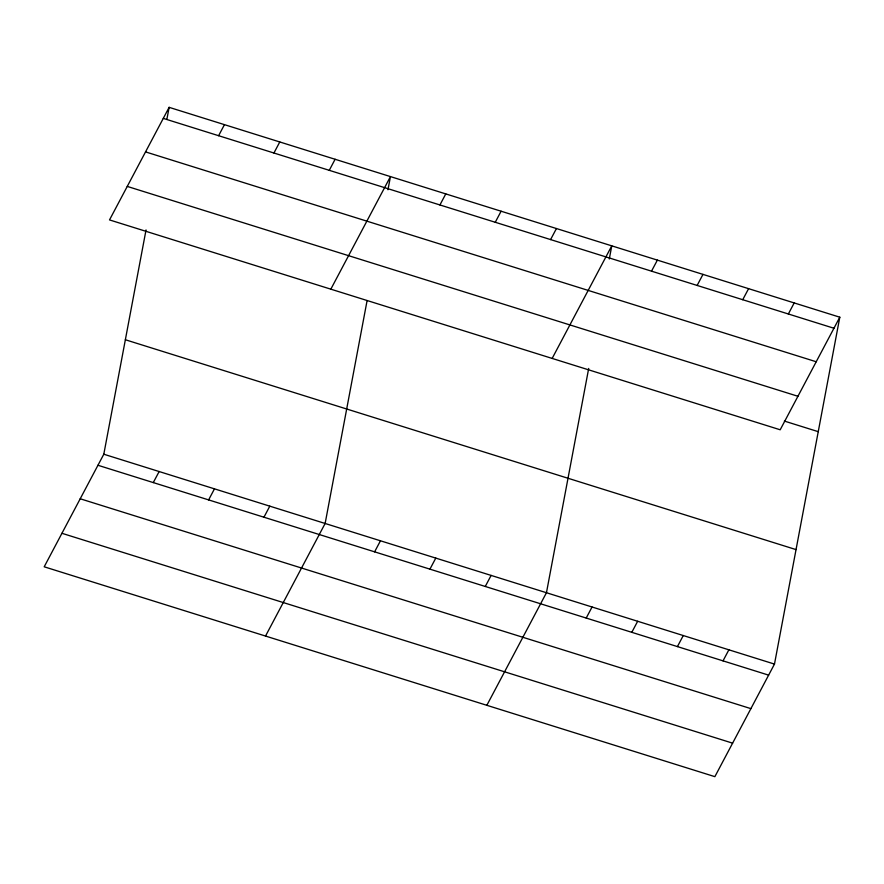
<?xml version="1.0" encoding="UTF-8"?>
<svg xmlns="http://www.w3.org/2000/svg" width="884" height="884" viewBox="0 0 884 884"><rect width="100%" height="100%" fill="white"/><g stroke="black" fill="none" stroke-linecap="round" stroke-linejoin="round"><path stroke-width="1.33" d="M839.8 317.201L780.196 429.779L109.517 219.917L169.131 107.34L839.8 317.201L774.483 664.083L714.869 776.66L44.2 566.799L103.804 454.221L146.037 229.939M166.899 119.174L169.131 107.34M367.103 300.549L325.135 523.472L265.52 636.06M387.966 189.751L390.452 176.59L330.837 289.167M588.689 368.451L546.456 592.733L486.841 705.31M609.297 259.001L611.772 245.84L552.157 358.429M218.602 135.705L224.459 124.655M273.93 153.02L279.786 141.959M153.286 482.587L159.142 471.537M329.268 170.336L335.113 159.275M208.613 499.902L214.469 488.852M263.951 517.217L269.797 506.156M439.923 204.955L445.779 193.905M495.261 222.271L501.106 211.221M374.606 551.848L380.463 540.787M550.588 239.586L556.445 228.536M429.933 569.152L435.79 558.102M651.519 271.167L657.376 260.117M485.272 586.468L491.117 575.418M697.133 285.444L702.979 274.383M742.737 299.709L748.593 288.659M586.202 618.06L592.059 606.999M788.34 313.986L794.197 302.925M631.806 632.325L637.662 621.275M677.42 646.602L683.266 635.541M723.024 660.867L728.88 649.806M163.275 118.39L833.944 328.251M145.528 151.893L816.208 361.755M127.252 186.413L797.932 396.275M784.362 421.071L818.241 431.668M125.362 339.754L796.042 549.605M103.804 454.221L774.483 664.083M97.958 465.271L768.627 675.133M80.212 498.775L750.892 708.636M61.935 533.295L732.615 743.157"/></g></svg>
